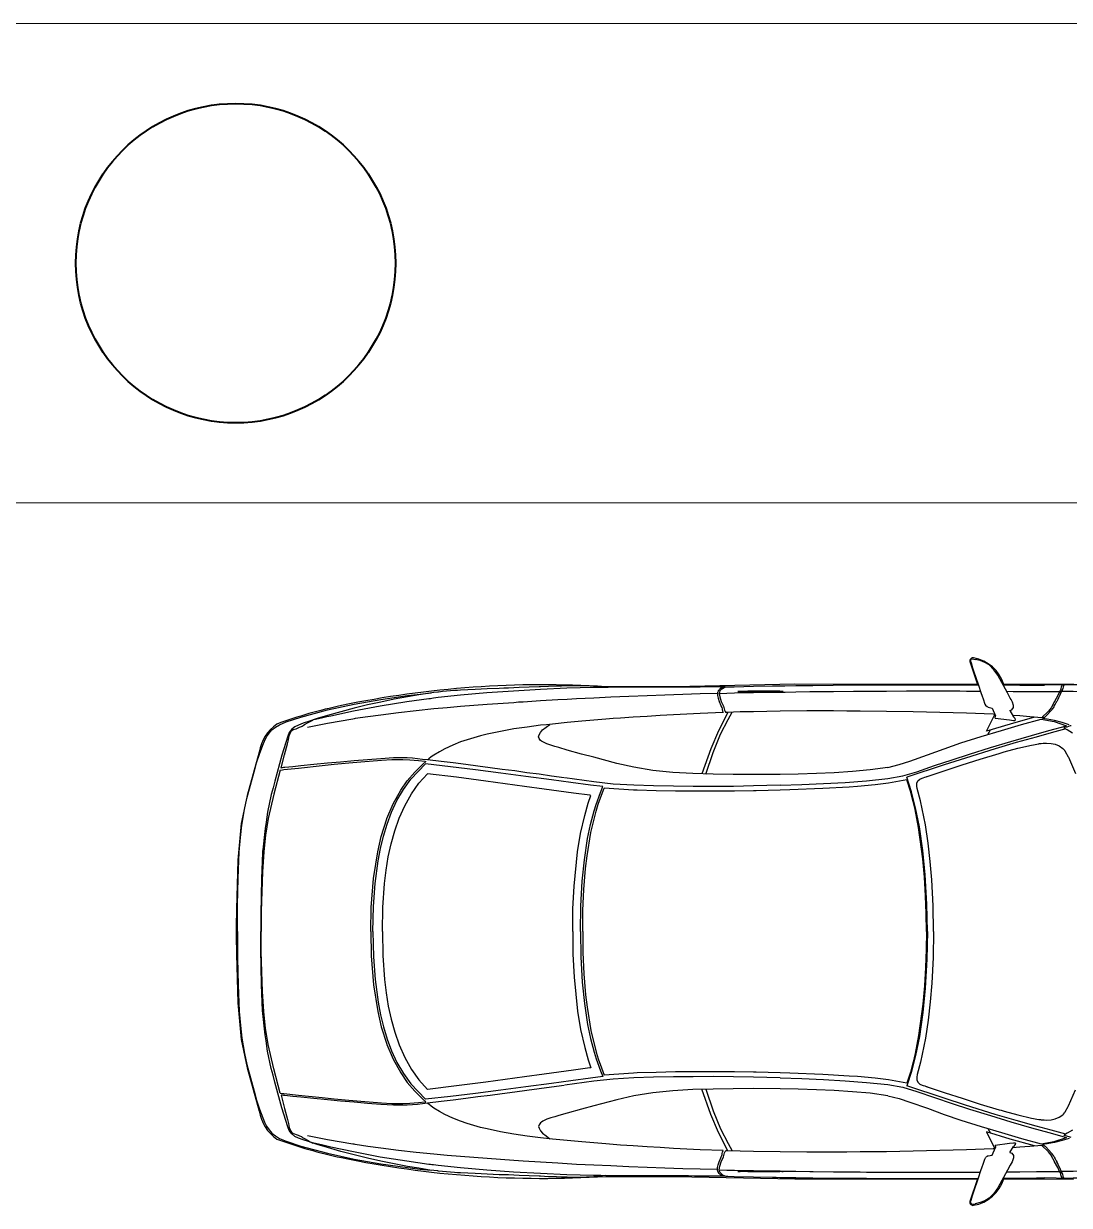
# Model space of a CAD drawing. Header units: inches. Extents: x 13 to 261, y -112 to -47.
# Drawn here: x 75.554 to 79.482, y -88.367 to -83.927 of the extents above; entities that cross this region are included whole.
import ezdxf

# ---------------------------------------------------------------- set-up
doc = ezdxf.new("R2010")
doc.units = ezdxf.units.IN
doc.header["$MEASUREMENT"] = 0
doc.layers.add('BANQUETA', color=2, linetype='Continuous', lineweight=18)
doc.layers.add('COLUMNAS', color=20, linetype='Continuous', lineweight=40)
doc.layers.add('CONTORNO', color=7, linetype='Continuous')

msp = doc.modelspace()

# ---------------------------------------------------------------- linework, layer by layer
for p, q in [((79.1175, -86.3135), (79.1285, -86.3155)), ((78.1775, -86.4255), (78.175, -86.4275)), ((79.17, -86.585), (79.2024, -86.5223)), ((79.177, -86.495), (79.1923, -86.4981)), ((79.1923, -86.4981), (79.2045, -86.5272)), ((79.2029, -86.5357), (79.2045, -86.5272)), ((79.2578, -86.5077), (79.2715, -86.531)), ((79.384, -86.5355), (79.3805, -86.5375)), ((79.175, -86.598), (79.185, -86.5805)), ((78.3955, -86.7475), (78.2955, -86.748)), ((78.3955, -86.7885), (78.2955, -86.791)), ((76.453, -87.0385), (76.453, -87.034)), ((76.453, -87.6375), (76.453, -87.642)), ((78.3955, -87.8875), (78.2955, -87.885)), ((78.3955, -87.9285), (78.2955, -87.928)), ((79.175, -88.078), (79.185, -88.0955)), ((79.17, -88.091), (79.2024, -88.1538)), ((79.1923, -88.178), (79.2045, -88.1488)), ((79.2029, -88.1403), (79.2045, -88.1488)), ((79.2578, -88.1684), (79.2715, -88.145)), ((79.384, -88.1405), (79.3805, -88.1385)), ((79.177, -88.181), (79.1923, -88.178)), ((78.1775, -88.2505), (78.175, -88.2485)), ((79.1175, -88.3625), (79.1285, -88.3605))]:
    msp.add_line(p, q)
for points in [[(79.1105, -86.3185), (79.113, -86.3145), (79.1175, -86.3135)], [(79.1105, -86.3185), (79.1105, -86.3185), (79.1105, -86.3195), (79.111, -86.322), (79.1125, -86.3285), (79.118, -86.3465), (79.1215, -86.358)], [(79.2578, -86.5077), (79.2655, -86.5055), (79.2725, -86.4965), (79.2725, -86.488), (79.268, -86.4765), (79.2665, -86.4735), (79.263, -86.4665), (79.26, -86.4605), (79.25, -86.4415), (79.2125, -86.375), (79.1985, -86.3545), (79.18, -86.336), (79.1645, -86.3265), (79.147, -86.32), (79.1285, -86.3155)], [(79.1215, -86.358), (79.14, -86.4125), (79.1495, -86.44), (79.154, -86.4535), (79.1575, -86.464)], [(76.3575, -87.338), (76.3575, -87.238), (76.3595, -87.138), (76.364, -87.038), (76.3685, -86.985), (76.374, -86.938), (76.384, -86.8795), (76.393, -86.838), (76.42, -86.738), (76.4295, -86.7045), (76.44, -86.671), (76.4525, -86.638), (76.459, -86.622), (76.467, -86.6065), (76.476, -86.593), (76.4865, -86.5805), (76.5, -86.57), (76.515, -86.561), (76.5405, -86.55), (76.5955, -86.532), (76.6955, -86.505), (76.7955, -86.483), (76.8955, -86.4655), (76.9955, -86.4515), (77.043, -86.4455), (77.0845, -86.441)], [(77.113, -86.438), (77.1115, -86.438), (77.11, -86.4385), (77.0955, -86.44), (77.0805, -86.442), (77.038, -86.4485), (76.9955, -86.4555), (76.9455, -86.465), (76.8955, -86.4755), (76.8455, -86.4865), (76.7955, -86.499), (76.7455, -86.512), (76.6955, -86.5265), (76.657, -86.538), (76.6205, -86.55), (76.6115, -86.553), (76.6045, -86.5555)], [(78.16, -86.4435), (78.0955, -86.445), (78.0305, -86.447), (77.963, -86.4495), (77.8955, -86.452), (77.8275, -86.4545), (77.76, -86.4575), (77.6955, -86.4605), (77.6305, -86.4635), (77.5955, -86.4655), (77.56, -86.4675), (77.4955, -86.4715), (77.4305, -86.4755), (77.413, -86.4765), (77.3955, -86.478), (77.2955, -86.485), (77.1955, -86.493), (77.1455, -86.497), (77.0955, -86.5015), (77.0285, -86.5085), (76.962, -86.516), (76.8955, -86.5245), (76.8475, -86.531), (76.8, -86.538), (76.7955, -86.539), (76.791, -86.5395), (76.6955, -86.556), (76.6205, -86.571)], [(78.1885, -86.4185), (78.1305, -86.419), (78.0955, -86.4195), (78.0735, -86.4195), (78.0515, -86.42), (77.9955, -86.42), (77.9455, -86.42), (77.9205, -86.42), (77.912, -86.42), (77.904, -86.42), (77.8955, -86.42), (77.868, -86.42), (77.8405, -86.42), (77.7955, -86.42), (77.75, -86.4205), (77.7225, -86.421), (77.715, -86.421), (77.706, -86.421), (77.695, -86.4215), (77.595, -86.424), (77.495, -86.4285), (77.3945, -86.4345), (77.2945, -86.441), (77.1945, -86.45), (77.1115, -86.459), (77.094, -86.4615), (77.088, -86.462), (77.0825, -86.463), (77.0765, -86.4635), (76.994, -86.475), (76.8935, -86.491), (76.793, -86.51), (76.7075, -86.5285), (76.693, -86.5315), (76.6785, -86.535), (76.6397, -86.5439)], [(77.7385, -86.421), (77.6995, -86.4165), (77.6975, -86.4165), (77.6955, -86.4165), (77.682, -86.4155), (77.6685, -86.415), (77.655, -86.4145), (77.642, -86.4145), (77.639, -86.4145), (77.6355, -86.4145), (77.6155, -86.4145), (77.5955, -86.415), (77.575, -86.4155), (77.555, -86.416), (77.525, -86.417), (77.4955, -86.4185), (77.493, -86.4185), (77.4905, -86.4185), (77.453, -86.42), (77.415, -86.4215), (77.3955, -86.4225), (77.3755, -86.4235), (77.358, -86.424), (77.3405, -86.4245), (77.2955, -86.4265), (77.273, -86.4275), (77.2505, -86.4285), (77.223, -86.43), (77.1955, -86.431), (77.1835, -86.432), (77.172, -86.4325), (77.157, -86.4335), (77.1425, -86.435), (77.1275, -86.4365), (77.113, -86.438)], [(78.166, -86.4295), (78.163, -86.4335), (78.161, -86.438), (78.1605, -86.44), (78.16, -86.4415), (78.16, -86.4425), (78.16, -86.4435)], [(78.16, -86.4435), (78.1605, -86.4515), (78.1625, -86.4615), (78.1665, -86.473), (78.173, -86.488), (78.1745, -86.492), (78.176, -86.4965)], [(78.1885, -86.4185), (78.181, -86.42), (78.174, -86.423), (78.172, -86.424), (78.1705, -86.4255), (78.168, -86.4275), (78.166, -86.4295)], [(78.175, -86.4275), (78.1695, -86.434), (78.167, -86.443), (78.169, -86.4565), (78.174, -86.473), (78.183, -86.4915), (78.187, -86.5065), (78.189, -86.5115), (78.191, -86.5145)], [(78.167, -86.443), (78.1955, -86.442), (78.2235, -86.4415), (78.2955, -86.44), (78.3675, -86.439), (78.3815, -86.4385), (78.3955, -86.4385), (78.4045, -86.438), (78.414, -86.438), (78.4545, -86.4375), (78.507, -86.4365), (78.519, -86.4365), (78.5955, -86.4355), (78.6705, -86.435), (78.6955, -86.435), (78.7205, -86.4345), (78.7955, -86.4345), (78.8705, -86.434), (78.8955, -86.434), (78.9205, -86.434), (78.9955, -86.434), (79.0705, -86.434), (79.0955, -86.4345), (79.1205, -86.4345), (79.1475, -86.4345)], [(78.1775, -86.4255), (78.181, -86.423), (78.191, -86.419), (78.1985, -86.4185)], [(78.1985, -86.4185), (78.223, -86.418), (78.295, -86.4165), (78.367, -86.415), (78.381, -86.415), (78.395, -86.4145), (78.404, -86.4145), (78.4135, -86.4145), (78.454, -86.4135), (78.5065, -86.413), (78.5185, -86.413), (78.595, -86.412), (78.67, -86.4115), (78.695, -86.411), (78.72, -86.411), (78.795, -86.4105), (78.8705, -86.4105), (78.8955, -86.4105), (78.9205, -86.4105), (78.9955, -86.4105), (79.0705, -86.4105), (79.0955, -86.4105), (79.1205, -86.4105), (79.1395, -86.411)], [(78.407, -86.4365), (78.394, -86.435), (78.2745, -86.435), (78.237, -86.4365), (78.239, -86.437), (78.2395, -86.437), (78.246, -86.437), (78.2585, -86.4375), (78.3025, -86.4375), (78.3695, -86.4375), (78.391, -86.4375), (78.4, -86.4375), (78.4025, -86.437), (78.4055, -86.437), (78.407, -86.4365)], [(79.2335, -86.4115), (79.2705, -86.4115), (79.2955, -86.412), (79.358, -86.4125), (79.3885, -86.4125)], [(79.2465, -86.435), (79.2705, -86.4355), (79.2955, -86.4355), (79.358, -86.436), (79.3955, -86.4365), (79.4195, -86.4365), (79.4445, -86.4365)], [(79.4555, -86.411), (79.454, -86.4125), (79.454, -86.4125), (79.4535, -86.4135), (79.451, -86.42), (79.45, -86.4245), (79.4495, -86.4275), (79.448, -86.4315), (79.4445, -86.437), (79.438, -86.451), (79.4265, -86.473), (79.426, -86.474), (79.4145, -86.4945), (79.413, -86.4975), (79.409, -86.504), (79.403, -86.5105), (79.399, -86.515), (79.3825, -86.53), (79.378, -86.5345)], [(79.841, -86.4165), (79.7955, -86.4155), (79.6955, -86.413), (79.5955, -86.4115), (79.4955, -86.411), (79.4775, -86.4105), (79.3885, -86.4125)], [(79.451, -86.437), (79.451, -86.4375), (79.446, -86.45), (79.4415, -86.4595), (79.438, -86.4665), (79.4345, -86.4735)], [(79.455, -86.432), (79.454, -86.433), (79.451, -86.437)], [(80.835, -86.5495), (80.7655, -86.532), (80.6955, -86.5165), (80.6455, -86.507), (80.5955, -86.499), (80.5455, -86.4915), (80.4955, -86.485), (80.3955, -86.474), (80.2955, -86.4655), (80.1955, -86.4595), (80.0955, -86.4545), (79.9955, -86.4505), (79.8955, -86.447), (79.7955, -86.444), (79.6955, -86.4415), (79.5955, -86.439), (79.4955, -86.4365), (79.4735, -86.436), (79.4525, -86.436)], [(79.457, -86.425), (79.457, -86.425), (79.455, -86.4315), (79.455, -86.432)], [(79.4605, -86.413), (79.46, -86.4135), (79.4585, -86.42), (79.457, -86.425)], [(79.4625, -86.4105), (79.4625, -86.411), (79.4615, -86.412), (79.4605, -86.413)], [(79.1575, -86.464), (79.1645, -86.483), (79.1685, -86.49)], [(79.423, -86.494), (79.425, -86.491), (79.429, -86.4845), (79.4325, -86.477), (79.4345, -86.4735)], [(78.182, -86.515), (78.0955, -86.5185), (77.9955, -86.5235), (77.9455, -86.5265), (77.8955, -86.5295), (77.844, -86.5325), (77.7955, -86.536), (77.768, -86.538), (77.7405, -86.54), (77.6955, -86.544), (77.6505, -86.5475), (77.5955, -86.553), (77.5405, -86.5585), (77.518, -86.561), (77.4955, -86.563)], [(78.1988, -86.5145), (78.164, -86.5835), (78.135, -86.651), (78.102, -86.7455)], [(78.116, -86.746), (78.144, -86.665), (78.172, -86.5965), (78.2, -86.5415), (78.2158, -86.5139)], [(78.176, -86.4965), (78.1775, -86.501), (78.178, -86.504), (78.1795, -86.5095), (78.182, -86.515)], [(78.3955, -86.51), (78.2955, -86.512), (78.2455, -86.513), (78.1955, -86.5145), (78.193, -86.5145), (78.191, -86.5145)], [(79.2023, -86.522), (79.1955, -86.5215), (79.0955, -86.5175), (78.9955, -86.515), (78.8955, -86.513), (78.7955, -86.511), (78.6955, -86.51), (78.6455, -86.5095), (78.5955, -86.509), (78.5505, -86.509), (78.4955, -86.509), (78.3955, -86.51)], [(79.177, -86.495), (79.1725, -86.4935), (79.1685, -86.49)], [(79.3514, -86.5324), (79.259, -86.5585), (79.17, -86.585)], [(79.2029, -86.5357), (79.257, -86.543), (79.2715, -86.5445), (79.2765, -86.5445), (79.2795, -86.543), (79.2785, -86.538), (79.2715, -86.531)], [(79.378, -86.5345), (79.3335, -86.531), (79.2955, -86.528), (79.2685, -86.526)], [(79.423, -86.494), (79.4175, -86.503), (79.4165, -86.5045), (79.394, -86.529), (79.392, -86.5305), (79.391, -86.531), (79.388, -86.5335)], [(76.6045, -86.5555), (76.587, -86.562), (76.573, -86.5685), (76.561, -86.5775), (76.552, -86.59), (76.5465, -86.604), (76.5245, -86.6755), (76.4975, -86.7725), (76.491, -86.798), (76.484, -86.8235), (76.4705, -86.889), (76.465, -86.927), (76.4615, -86.9505), (76.452, -87.042), (76.4475, -87.138), (76.446, -87.205), (76.445, -87.2725), (76.445, -87.338)], [(76.522, -86.7235), (76.5245, -86.713), (76.5345, -86.6735), (76.545, -86.6325), (76.5485, -86.6175), (76.552, -86.6025), (76.5575, -86.588), (76.5615, -86.5825), (76.567, -86.579), (76.572, -86.5775), (76.5775, -86.576), (76.585, -86.573), (76.5905, -86.5705), (76.5975, -86.5675), (76.6, -86.566), (76.6045, -86.5635), (76.6095, -86.56), (76.6205, -86.554), (76.6305, -86.5485), (76.6409, -86.5433)], [(77.4955, -86.563), (77.4455, -86.5695), (77.3955, -86.5765), (77.3455, -86.586), (77.2955, -86.5965), (77.2705, -86.6025), (77.2455, -86.6095), (77.2205, -86.617), (77.1955, -86.6255), (77.166, -86.6375), (77.1365, -86.651), (77.116, -86.6625), (77.0955, -86.675), (77.0855, -86.682), (77.0755, -86.6895), (77.0735, -86.691), (77.071, -86.693)], [(77.6496, -86.6709), (77.5955, -86.656), (77.564, -86.647), (77.5495, -86.6425), (77.5345, -86.638), (77.519, -86.633), (77.504, -86.6255), (77.499, -86.6225), (77.4955, -86.6195), (77.4925, -86.616), (77.49, -86.6125), (77.4885, -86.606), (77.49, -86.599), (77.4955, -86.5895), (77.5035, -86.5805), (77.5165, -86.57), (77.5305, -86.5595)], [(78.3955, -86.7885), (78.477, -86.7855), (78.558, -86.782), (78.6395, -86.7775), (78.72, -86.7715), (78.8, -86.763), (78.8565, -86.753), (78.909, -86.7375), (78.9755, -86.7145), (79.0415, -86.6925), (79.107, -86.671), (79.185, -86.6465), (79.2625, -86.6235), (79.3395, -86.601), (79.405, -86.5825), (79.4705, -86.5645)], [(78.8, -86.721), (78.8425, -86.7105), (78.883, -86.6975), (78.9485, -86.674), (79.0115, -86.651), (79.074, -86.6295), (79.1505, -86.6055), (79.227, -86.5825), (79.3025, -86.5605), (79.3755, -86.54)], [(79.468, -86.5765), (79.413, -86.5915), (79.3565, -86.607), (79.282, -86.628), (79.2035, -86.651), (79.0915, -86.686), (79.0115, -86.7115), (78.8715, -86.7585)], [(79.3755, -86.54), (79.4245, -86.549), (79.4705, -86.5645)], [(79.4815, -86.561), (79.4545, -86.5525), (79.4265, -86.5455), (79.3985, -86.54), (79.3805, -86.5375)], [(79.388, -86.5335), (79.3875, -86.5335), (79.384, -86.5355)], [(79.463, -86.5715), (79.4625, -86.572), (79.4625, -86.5725), (79.4625, -86.5735), (79.4635, -86.5745)], [(79.489, -86.5645), (79.485, -86.5655), (79.472, -86.5695), (79.463, -86.5715)], [(79.494, -86.592), (79.474, -86.58), (79.4635, -86.5745)], [(78.9105, -86.801), (78.9085, -86.7915), (78.909, -86.781), (78.9125, -86.772), (78.92, -86.765), (78.929, -86.7615), (78.929, -86.7615), (78.9325, -86.76), (78.9395, -86.758), (78.9435, -86.7565), (78.9465, -86.7555), (78.948, -86.755), (78.951, -86.754), (79.015, -86.7325), (79.079, -86.7115), (79.1465, -86.69), (79.2185, -86.6685), (79.226, -86.6665), (79.2375, -86.663), (79.288, -86.6495), (79.339, -86.6375), (79.347, -86.636), (79.3595, -86.6335), (79.3675, -86.6325), (79.3685, -86.632), (79.3705, -86.632), (79.3725, -86.6315), (79.3735, -86.6315), (79.376, -86.631), (79.3835, -86.6305), (79.3875, -86.6305), (79.3955, -86.63), (79.413, -86.631), (79.4285, -86.6345), (79.4435, -86.6405), (79.4575, -86.65), (79.46, -86.6525), (79.4635, -86.657), (79.464, -86.658), (79.465, -86.6585), (79.466, -86.6605), (79.4665, -86.661), (79.477, -86.681), (79.478, -86.683), (79.5045, -86.7435)], [(76.5175, -86.7315), (76.5265, -86.73), (76.5315, -86.7295), (76.587, -86.7235), (76.6755, -86.714), (76.72, -86.7095), (76.7755, -86.7045), (76.821, -86.7005), (76.898, -86.6945), (76.937, -86.692), (76.9775, -86.6915), (76.978, -86.6915), (77.005, -86.693), (77.0375, -86.6955), (77.0605, -86.698), (77.065, -86.6985)], [(77.071, -86.693), (77.0525, -86.691), (77.0335, -86.6885), (77.0145, -86.6865), (76.9945, -86.6855), (76.9435, -86.6855), (76.8955, -86.6885), (76.8455, -86.6925), (76.7955, -86.6965), (76.744, -86.701), (76.695, -86.7055), (76.6445, -86.7105), (76.5955, -86.7155), (76.5655, -86.7185), (76.5355, -86.7215), (76.5305, -86.722), (76.525, -86.723), (76.522, -86.7235)], [(76.8585, -87.338), (76.86, -87.247), (76.8685, -87.138), (76.884, -87.038), (76.8975, -86.9805), (76.9185, -86.9145), (76.919, -86.9135), (76.942, -86.8585), (76.9705, -86.807), (76.995, -86.7715), (77.023, -86.7385), (77.0535, -86.7085), (77.065, -86.6985)], [(76.866, -87.338), (76.868, -87.2435), (76.874, -87.1575), (76.8855, -87.0725), (76.8945, -87.0255), (76.9055, -86.9795), (76.9195, -86.934), (76.9365, -86.8895), (76.9565, -86.846), (76.9805, -86.8045), (77.0085, -86.766), (77.064, -86.708)], [(77.7295, -86.793), (77.683, -86.7875), (77.6095, -86.7775), (77.537, -86.7675), (77.441, -86.755), (77.346, -86.7425), (77.252, -86.73), (77.158, -86.7185), (77.064, -86.708)], [(77.584, -86.76), (77.5365, -86.7535), (77.491, -86.747), (77.4445, -86.741), (77.3985, -86.7345), (77.352, -86.7285), (77.306, -86.7225), (77.2605, -86.7165), (77.2145, -86.7105), (77.1675, -86.7045), (77.123, -86.6995), (77.071, -86.693)], [(78.2955, -86.748), (78.2195, -86.7475), (78.1435, -86.7465), (78.068, -86.7445), (77.9925, -86.74), (77.918, -86.7325), (77.8455, -86.7205), (77.7825, -86.706), (77.6955, -86.683), (77.6496, -86.6709)], [(76.5175, -86.7315), (76.4935, -86.822), (76.473, -86.9135), (76.463, -86.9755), (76.4565, -87.038), (76.4515, -87.113), (76.4485, -87.188), (76.4465, -87.263), (76.446, -87.338)], [(76.9015, -87.338), (76.903, -87.2475), (76.9095, -87.1575), (76.9155, -87.1075), (76.924, -87.0575), (76.9345, -87.0085), (76.948, -86.96), (76.9645, -86.9125), (76.9855, -86.865), (77.011, -86.82), (77.039, -86.781), (77.0705, -86.745)], [(77.685, -86.8265), (77.681, -86.826), (77.619, -86.8175), (77.564, -86.81), (77.509, -86.8025), (77.436, -86.7925), (77.363, -86.7825), (77.29, -86.7725), (77.18, -86.7585), (77.0705, -86.745)], [(78.8, -86.721), (78.734, -86.7305), (78.667, -86.7365), (78.599, -86.741), (78.5315, -86.744), (78.4635, -86.746), (78.3955, -86.7475)], [(78.2955, -86.791), (78.22, -86.7925), (78.145, -86.793), (78.0695, -86.7925), (77.9945, -86.792), (77.9195, -86.7905), (77.8455, -86.7885), (77.7685, -86.784), (77.6955, -86.7755), (77.5875, -86.761)], [(77.646, -87.338), (77.647, -87.243), (77.6525, -87.1485), (77.6605, -87.068), (77.6725, -86.9885), (77.683, -86.936), (77.6965, -86.8845), (77.704, -86.8605), (77.7205, -86.815), (77.7295, -86.793)], [(77.654, -87.338), (77.6545, -87.259), (77.6585, -87.1795), (77.665, -87.1005), (77.6705, -87.054), (77.6845, -86.966), (77.704, -86.8855), (77.712, -86.8595), (77.724, -86.826), (77.735, -86.799)], [(78.3955, -86.807), (78.3055, -86.8095), (78.296, -86.8095), (78.2245, -86.8105), (78.153, -86.811), (78.0815, -86.811), (78.074, -86.811), (78.002, -86.8105), (77.93, -86.809), (77.8585, -86.807), (77.8445, -86.8065), (77.735, -86.799)], [(78.871, -86.768), (78.8025, -86.781), (78.7525, -86.787), (78.6855, -86.793), (78.6545, -86.795), (78.5555, -86.8005), (78.4315, -86.8055), (78.3955, -86.807)], [(78.945, -87.338), (78.944, -87.2705), (78.9415, -87.2035), (78.9375, -87.134), (78.9315, -87.065), (78.9155, -86.947), (78.9025, -86.8795), (78.899, -86.8635), (78.8955, -86.849), (78.885, -86.81), (78.871, -86.768)], [(78.949, -87.338), (78.947, -87.2345), (78.9405, -87.125), (78.9315, -87.034), (78.9185, -86.944), (78.9045, -86.873), (78.8895, -86.8125), (78.8715, -86.7585)], [(77.6165, -87.338), (77.6175, -87.2525), (77.6215, -87.167), (77.635, -87.039), (77.646, -86.97), (77.6615, -86.902), (77.675, -86.8555), (77.685, -86.8265)], [(78.972, -87.338), (78.9705, -87.241), (78.9655, -87.144), (78.9595, -87.0745), (78.9515, -87.0055), (78.941, -86.937), (78.9225, -86.847), (78.9105, -86.801)], [(76.3575, -87.338), (76.3575, -87.438), (76.3595, -87.538), (76.364, -87.638), (76.3685, -87.691), (76.374, -87.738), (76.384, -87.7965), (76.393, -87.838), (76.42, -87.938), (76.4295, -87.9715), (76.44, -88.005), (76.4525, -88.038), (76.459, -88.054), (76.467, -88.0695), (76.476, -88.083), (76.4865, -88.0955), (76.5, -88.106), (76.515, -88.115), (76.5405, -88.126), (76.5955, -88.144), (76.6955, -88.171), (76.7955, -88.193), (76.8955, -88.2105), (76.9955, -88.2245), (77.043, -88.2305), (77.0845, -88.235)], [(76.6045, -88.1205), (76.587, -88.114), (76.573, -88.1075), (76.561, -88.0985), (76.552, -88.086), (76.5465, -88.072), (76.5245, -88.0005), (76.4975, -87.9035), (76.491, -87.878), (76.484, -87.8525), (76.4705, -87.787), (76.465, -87.749), (76.4615, -87.7255), (76.452, -87.634), (76.4475, -87.538), (76.446, -87.471), (76.445, -87.4035), (76.445, -87.338)], [(76.5175, -87.9445), (76.4935, -87.854), (76.473, -87.7625), (76.463, -87.7005), (76.4565, -87.638), (76.4515, -87.563), (76.4485, -87.488), (76.4465, -87.413), (76.446, -87.338)], [(76.8585, -87.338), (76.86, -87.429), (76.8685, -87.538), (76.884, -87.638), (76.8975, -87.6955), (76.9185, -87.7615), (76.919, -87.7625), (76.942, -87.8175), (76.9705, -87.869), (76.995, -87.9045), (77.023, -87.9375), (77.0535, -87.9675), (77.065, -87.9775)], [(76.866, -87.338), (76.868, -87.4325), (76.874, -87.5185), (76.8855, -87.6035), (76.8945, -87.6505), (76.9055, -87.6965), (76.9195, -87.742), (76.9365, -87.7865), (76.9565, -87.83), (76.9805, -87.8715), (77.0085, -87.91), (77.064, -87.968)], [(76.9015, -87.338), (76.903, -87.4285), (76.9095, -87.5185), (76.9155, -87.5685), (76.924, -87.6185), (76.9345, -87.6675), (76.948, -87.716), (76.9645, -87.7635), (76.9855, -87.811), (77.011, -87.856), (77.039, -87.895), (77.0705, -87.931)], [(77.6165, -87.338), (77.6175, -87.4235), (77.6215, -87.509), (77.635, -87.637), (77.646, -87.706), (77.6615, -87.774), (77.675, -87.8205), (77.685, -87.8495)], [(77.646, -87.338), (77.647, -87.433), (77.6525, -87.5275), (77.6605, -87.608), (77.6725, -87.6875), (77.683, -87.74), (77.6965, -87.7915), (77.704, -87.8155), (77.7205, -87.861), (77.7295, -87.883)], [(77.654, -87.338), (77.6545, -87.417), (77.6585, -87.4965), (77.665, -87.5755), (77.6705, -87.622), (77.6845, -87.71), (77.704, -87.7905), (77.712, -87.8165), (77.724, -87.85), (77.735, -87.877)], [(78.945, -87.338), (78.944, -87.4055), (78.9415, -87.4725), (78.9375, -87.542), (78.9315, -87.611), (78.9155, -87.729), (78.9025, -87.7965), (78.899, -87.8125), (78.8955, -87.827), (78.885, -87.866), (78.871, -87.908)], [(78.949, -87.338), (78.947, -87.4415), (78.9405, -87.551), (78.9315, -87.642), (78.9185, -87.732), (78.9045, -87.803), (78.8895, -87.8635), (78.8715, -87.9175)], [(78.972, -87.338), (78.9705, -87.435), (78.9655, -87.532), (78.9595, -87.6015), (78.9515, -87.6705), (78.941, -87.739), (78.9225, -87.829), (78.9105, -87.875)], [(77.685, -87.8495), (77.681, -87.85), (77.619, -87.8585), (77.564, -87.866), (77.509, -87.8735), (77.436, -87.8835), (77.363, -87.8935), (77.29, -87.9035), (77.18, -87.9175), (77.0705, -87.931)], [(77.7295, -87.883), (77.683, -87.8885), (77.6095, -87.8985), (77.537, -87.9085), (77.441, -87.921), (77.346, -87.9335), (77.252, -87.946), (77.158, -87.9575), (77.064, -87.968)], [(78.2955, -87.885), (78.22, -87.8835), (78.145, -87.883), (78.0695, -87.8835), (77.9945, -87.884), (77.9195, -87.8855), (77.8455, -87.8875), (77.7685, -87.892), (77.6955, -87.9005), (77.5875, -87.915)], [(78.3955, -87.869), (78.3055, -87.8665), (78.296, -87.8665), (78.2245, -87.8655), (78.153, -87.865), (78.0815, -87.865), (78.074, -87.865), (78.002, -87.8655), (77.93, -87.867), (77.8585, -87.869), (77.8445, -87.8695), (77.735, -87.877)], [(78.871, -87.908), (78.8025, -87.895), (78.7525, -87.889), (78.6855, -87.883), (78.6545, -87.881), (78.5555, -87.8755), (78.4315, -87.8705), (78.3955, -87.869)], [(78.3955, -87.8875), (78.477, -87.8905), (78.558, -87.894), (78.6395, -87.8985), (78.72, -87.9045), (78.8, -87.913), (78.8565, -87.923), (78.909, -87.9385), (78.9755, -87.9615), (79.0415, -87.9835), (79.107, -88.005), (79.185, -88.0295), (79.2625, -88.0525), (79.3395, -88.075), (79.405, -88.0935), (79.4705, -88.1115)], [(78.9105, -87.875), (78.9085, -87.8845), (78.909, -87.895), (78.9125, -87.904), (78.92, -87.911), (78.929, -87.9145), (78.929, -87.9145), (78.9325, -87.916), (78.9395, -87.918), (78.9435, -87.9195), (78.9465, -87.9205), (78.948, -87.921), (78.951, -87.922), (79.015, -87.9435), (79.079, -87.9645), (79.1465, -87.986), (79.2185, -88.0075), (79.226, -88.0095), (79.2375, -88.013), (79.288, -88.0265), (79.339, -88.0385), (79.347, -88.04), (79.3595, -88.0425), (79.3675, -88.0435), (79.3685, -88.044), (79.3705, -88.044), (79.3725, -88.0445), (79.3735, -88.0445), (79.376, -88.045), (79.3835, -88.0455), (79.3875, -88.0455), (79.3955, -88.046), (79.413, -88.045), (79.4285, -88.0415), (79.4435, -88.0355), (79.4575, -88.026), (79.46, -88.0235), (79.4635, -88.019), (79.464, -88.018), (79.465, -88.0175), (79.466, -88.0155), (79.4665, -88.015), (79.477, -87.995), (79.478, -87.993), (79.5045, -87.9325)], [(76.5175, -87.9445), (76.5265, -87.946), (76.5315, -87.9465), (76.587, -87.9525), (76.6755, -87.962), (76.72, -87.9665), (76.7755, -87.9715), (76.821, -87.9755), (76.898, -87.9815), (76.937, -87.984), (76.9775, -87.9845), (76.978, -87.9845), (77.005, -87.983), (77.0375, -87.9805), (77.0605, -87.978), (77.065, -87.9775)], [(76.522, -87.9525), (76.5245, -87.963), (76.5345, -88.0025), (76.545, -88.0435), (76.5485, -88.0585), (76.552, -88.0735), (76.5575, -88.088), (76.5615, -88.0935), (76.567, -88.097), (76.572, -88.0985), (76.5775, -88.1), (76.585, -88.103), (76.5905, -88.1055), (76.5975, -88.1085), (76.6, -88.11), (76.6045, -88.1125), (76.6095, -88.116), (76.6205, -88.122), (76.6305, -88.1275), (76.6409, -88.1327)], [(77.071, -87.983), (77.0525, -87.985), (77.0335, -87.9875), (77.0145, -87.9895), (76.9945, -87.9905), (76.9435, -87.9905), (76.8955, -87.9875), (76.8455, -87.9835), (76.7955, -87.9795), (76.744, -87.975), (76.695, -87.9705), (76.6445, -87.9655), (76.5955, -87.9605), (76.5655, -87.9575), (76.5355, -87.9545), (76.5305, -87.954), (76.525, -87.953), (76.522, -87.9525)], [(77.584, -87.916), (77.5365, -87.9225), (77.491, -87.929), (77.4445, -87.935), (77.3985, -87.9415), (77.352, -87.9475), (77.306, -87.9535), (77.2605, -87.9595), (77.2145, -87.9655), (77.1675, -87.9715), (77.123, -87.9765), (77.071, -87.983)], [(78.2955, -87.928), (78.2195, -87.9285), (78.1435, -87.9295), (78.068, -87.9315), (77.9925, -87.936), (77.918, -87.9435), (77.8455, -87.9555), (77.7825, -87.97), (77.6955, -87.993), (77.6496, -88.0052)], [(78.1988, -88.1615), (78.164, -88.0925), (78.135, -88.025), (78.102, -87.9305)], [(78.116, -87.93), (78.144, -88.011), (78.172, -88.0795), (78.2, -88.1345), (78.2158, -88.1621)], [(78.8, -87.955), (78.734, -87.9455), (78.667, -87.9395), (78.599, -87.935), (78.5315, -87.932), (78.4635, -87.93), (78.3955, -87.9285)], [(79.468, -88.0995), (79.413, -88.0845), (79.3565, -88.069), (79.282, -88.048), (79.2035, -88.025), (79.0915, -87.99), (79.0115, -87.9645), (78.8715, -87.9175)], [(77.4955, -88.113), (77.4455, -88.1065), (77.3955, -88.0995), (77.3455, -88.09), (77.2955, -88.0795), (77.2705, -88.0735), (77.2455, -88.0665), (77.2205, -88.059), (77.1955, -88.0505), (77.166, -88.0385), (77.1365, -88.025), (77.116, -88.0135), (77.0955, -88.001), (77.0855, -87.994), (77.0755, -87.9865), (77.0735, -87.985), (77.071, -87.983)], [(78.8, -87.955), (78.8425, -87.9655), (78.883, -87.9785), (78.9485, -88.002), (79.0115, -88.025), (79.074, -88.0465), (79.1505, -88.0705), (79.227, -88.0935), (79.3025, -88.1155), (79.3755, -88.136)], [(77.6496, -88.0052), (77.5955, -88.02), (77.564, -88.029), (77.5495, -88.0335), (77.5345, -88.038), (77.519, -88.043), (77.504, -88.0505), (77.499, -88.0535), (77.4955, -88.0565), (77.4925, -88.06), (77.49, -88.0635), (77.4885, -88.07), (77.49, -88.077), (77.4955, -88.0865), (77.5035, -88.0955), (77.5165, -88.106), (77.5305, -88.1165)], [(79.494, -88.084), (79.474, -88.096), (79.4635, -88.1015)], [(77.113, -88.238), (77.1115, -88.238), (77.11, -88.2375), (77.0955, -88.236), (77.0805, -88.234), (77.038, -88.2275), (76.9955, -88.2205), (76.9455, -88.211), (76.8955, -88.2005), (76.8455, -88.1895), (76.7955, -88.177), (76.7455, -88.164), (76.6955, -88.1495), (76.657, -88.138), (76.6205, -88.126), (76.6115, -88.123), (76.6045, -88.1205)], [(78.16, -88.2325), (78.0955, -88.231), (78.0305, -88.229), (77.963, -88.2265), (77.8955, -88.224), (77.8275, -88.2215), (77.76, -88.2185), (77.6955, -88.2155), (77.6305, -88.2125), (77.5955, -88.2105), (77.56, -88.2085), (77.4955, -88.2045), (77.4305, -88.2005), (77.413, -88.1995), (77.3955, -88.198), (77.2955, -88.191), (77.1955, -88.183), (77.1455, -88.179), (77.0955, -88.1745), (77.0285, -88.1675), (76.962, -88.16), (76.8955, -88.1515), (76.8475, -88.145), (76.8, -88.138), (76.7955, -88.137), (76.791, -88.1365), (76.6955, -88.12), (76.6205, -88.105)], [(78.182, -88.161), (78.0955, -88.1575), (77.9955, -88.1525), (77.9455, -88.1495), (77.8955, -88.1465), (77.844, -88.1435), (77.7955, -88.14), (77.768, -88.138), (77.7405, -88.136), (77.6955, -88.132), (77.6505, -88.1285), (77.5955, -88.123), (77.5405, -88.1175), (77.518, -88.115), (77.4955, -88.113)], [(79.3514, -88.1436), (79.259, -88.1175), (79.17, -88.091)], [(79.3755, -88.136), (79.4245, -88.127), (79.4705, -88.1115)], [(79.4815, -88.115), (79.4545, -88.1235), (79.4265, -88.1305), (79.3985, -88.136), (79.3805, -88.1385)], [(80.835, -88.1265), (80.7655, -88.144), (80.6955, -88.1595), (80.6455, -88.169), (80.5955, -88.177), (80.5455, -88.1845), (80.4955, -88.191), (80.3955, -88.202), (80.2955, -88.2105), (80.1955, -88.2165), (80.0955, -88.2215), (79.9955, -88.2255), (79.8955, -88.229), (79.7955, -88.232), (79.6955, -88.2345), (79.5955, -88.237), (79.4955, -88.2395), (79.4735, -88.24), (79.4525, -88.24)], [(79.463, -88.1045), (79.4625, -88.104), (79.4625, -88.1035), (79.4625, -88.1025), (79.4635, -88.1015)], [(79.489, -88.1115), (79.485, -88.1105), (79.472, -88.1065), (79.463, -88.1045)], [(78.1885, -88.2575), (78.1305, -88.257), (78.0955, -88.2565), (78.0735, -88.2565), (78.0515, -88.256), (77.9955, -88.256), (77.9455, -88.256), (77.9205, -88.256), (77.912, -88.256), (77.904, -88.256), (77.8955, -88.256), (77.868, -88.256), (77.8405, -88.256), (77.7955, -88.256), (77.75, -88.2555), (77.7225, -88.255), (77.715, -88.255), (77.706, -88.255), (77.695, -88.2545), (77.595, -88.252), (77.495, -88.2475), (77.3945, -88.2415), (77.2945, -88.235), (77.1945, -88.226), (77.1115, -88.217), (77.094, -88.2145), (77.088, -88.214), (77.0825, -88.213), (77.0765, -88.2125), (76.994, -88.201), (76.8935, -88.185), (76.793, -88.166), (76.7075, -88.1475), (76.693, -88.1445), (76.6785, -88.141), (76.6397, -88.1321)], [(78.175, -88.2485), (78.1695, -88.242), (78.167, -88.233), (78.169, -88.2195), (78.174, -88.203), (78.183, -88.1845), (78.187, -88.1695), (78.189, -88.1645), (78.191, -88.1615)], [(78.176, -88.1795), (78.1775, -88.175), (78.178, -88.172), (78.1795, -88.1665), (78.182, -88.161)], [(78.3955, -88.166), (78.2955, -88.164), (78.2455, -88.163), (78.1955, -88.1615), (78.193, -88.1615), (78.191, -88.1615)], [(79.2023, -88.154), (79.1955, -88.1545), (79.0955, -88.1585), (78.9955, -88.161), (78.8955, -88.163), (78.7955, -88.165), (78.6955, -88.166), (78.6455, -88.1665), (78.5955, -88.167), (78.5505, -88.167), (78.4955, -88.167), (78.3955, -88.166)], [(79.2578, -88.1684), (79.2655, -88.1705), (79.2725, -88.1795), (79.2725, -88.188), (79.268, -88.1995), (79.2665, -88.2025), (79.263, -88.2095), (79.26, -88.2155), (79.25, -88.2345), (79.2125, -88.301), (79.1985, -88.3215), (79.18, -88.34), (79.1645, -88.3495), (79.147, -88.356), (79.1285, -88.3605)], [(79.2029, -88.1403), (79.257, -88.133), (79.2715, -88.1315), (79.2765, -88.1315), (79.2795, -88.133), (79.2785, -88.138), (79.2715, -88.145)], [(79.378, -88.1415), (79.3335, -88.145), (79.2955, -88.148), (79.2685, -88.15)], [(79.4555, -88.265), (79.454, -88.2635), (79.454, -88.2635), (79.4535, -88.2625), (79.451, -88.256), (79.45, -88.2515), (79.4495, -88.2485), (79.448, -88.2445), (79.4445, -88.239), (79.438, -88.225), (79.4265, -88.203), (79.426, -88.202), (79.4145, -88.1815), (79.413, -88.1785), (79.409, -88.172), (79.403, -88.1655), (79.399, -88.161), (79.3825, -88.146), (79.378, -88.1415)], [(79.388, -88.1425), (79.3875, -88.1425), (79.384, -88.1405)], [(79.423, -88.182), (79.4175, -88.173), (79.4165, -88.1715), (79.394, -88.147), (79.392, -88.1455), (79.391, -88.145), (79.388, -88.1425)], [(78.16, -88.2325), (78.1605, -88.2245), (78.1625, -88.2145), (78.1665, -88.203), (78.173, -88.188), (78.1745, -88.184), (78.176, -88.1795)], [(79.1215, -88.318), (79.14, -88.2635), (79.1495, -88.236), (79.154, -88.2225), (79.1575, -88.212)], [(79.1575, -88.212), (79.1645, -88.193), (79.1685, -88.186)], [(79.177, -88.181), (79.1725, -88.1825), (79.1685, -88.186)], [(79.423, -88.182), (79.425, -88.185), (79.429, -88.1915), (79.4325, -88.199), (79.4345, -88.2025)], [(79.451, -88.239), (79.451, -88.2385), (79.446, -88.226), (79.4415, -88.2165), (79.438, -88.2095), (79.4345, -88.2025)], [(77.7385, -88.255), (77.6995, -88.2595), (77.6975, -88.2595), (77.6955, -88.2595), (77.682, -88.2605), (77.6685, -88.261), (77.655, -88.2615), (77.642, -88.2615), (77.639, -88.2615), (77.6355, -88.2615), (77.6155, -88.2615), (77.5955, -88.261), (77.575, -88.2605), (77.555, -88.26), (77.525, -88.259), (77.4955, -88.2575), (77.493, -88.2575), (77.4905, -88.2575), (77.453, -88.256), (77.415, -88.2545), (77.3955, -88.2535), (77.3755, -88.2525), (77.358, -88.252), (77.3405, -88.2515), (77.2955, -88.2495), (77.273, -88.2485), (77.2505, -88.2475), (77.223, -88.246), (77.1955, -88.245), (77.1835, -88.244), (77.172, -88.2435), (77.157, -88.2425), (77.1425, -88.241), (77.1275, -88.2395), (77.113, -88.238)], [(78.166, -88.2465), (78.163, -88.2425), (78.161, -88.238), (78.1605, -88.236), (78.16, -88.2345), (78.16, -88.2335), (78.16, -88.2325)], [(78.1885, -88.2575), (78.181, -88.256), (78.174, -88.253), (78.172, -88.252), (78.1705, -88.2505), (78.168, -88.2485), (78.166, -88.2465)], [(78.167, -88.233), (78.1955, -88.234), (78.2235, -88.2345), (78.2955, -88.236), (78.3675, -88.237), (78.3815, -88.2375), (78.3955, -88.2375), (78.4045, -88.238), (78.414, -88.238), (78.4545, -88.2385), (78.507, -88.2395), (78.519, -88.2395), (78.5955, -88.2405), (78.6705, -88.241), (78.6955, -88.241), (78.7205, -88.2415), (78.7955, -88.2415), (78.8705, -88.242), (78.8955, -88.242), (78.9205, -88.242), (78.9955, -88.242), (79.0705, -88.242), (79.0955, -88.2415), (79.1205, -88.2415), (79.1475, -88.2415)], [(78.1775, -88.2505), (78.181, -88.253), (78.191, -88.257), (78.1985, -88.2575)], [(78.1985, -88.2575), (78.223, -88.258), (78.295, -88.2595), (78.367, -88.261), (78.381, -88.261), (78.395, -88.2615), (78.404, -88.2615), (78.4135, -88.2615), (78.454, -88.2625), (78.5065, -88.263), (78.5185, -88.263), (78.595, -88.264), (78.67, -88.2645), (78.695, -88.265), (78.72, -88.265), (78.795, -88.2655), (78.8705, -88.2655), (78.8955, -88.2655), (78.9205, -88.2655), (78.9955, -88.2655), (79.0705, -88.2655), (79.0955, -88.2655), (79.1205, -88.2655), (79.1395, -88.265)], [(78.407, -88.2395), (78.394, -88.241), (78.2745, -88.241), (78.237, -88.2395), (78.239, -88.239), (78.2395, -88.239), (78.246, -88.239), (78.2585, -88.2385), (78.3025, -88.2385), (78.3695, -88.2385), (78.391, -88.2385), (78.4, -88.2385), (78.4025, -88.239), (78.4055, -88.239), (78.407, -88.2395)], [(79.2335, -88.2645), (79.2705, -88.2645), (79.2955, -88.264), (79.358, -88.2635), (79.3885, -88.2635)], [(79.2465, -88.241), (79.2705, -88.2405), (79.2955, -88.2405), (79.358, -88.24), (79.3955, -88.2395), (79.4195, -88.2395), (79.4445, -88.2395)], [(79.841, -88.2595), (79.7955, -88.2605), (79.6955, -88.263), (79.5955, -88.2645), (79.4955, -88.265), (79.4775, -88.2655), (79.3885, -88.2635)], [(79.455, -88.244), (79.454, -88.243), (79.451, -88.239)], [(79.457, -88.251), (79.457, -88.251), (79.455, -88.2445), (79.455, -88.244)], [(79.4605, -88.263), (79.46, -88.2625), (79.4585, -88.256), (79.457, -88.251)], [(79.4625, -88.2655), (79.4625, -88.265), (79.4615, -88.264), (79.4605, -88.263)], [(79.1105, -88.3575), (79.1105, -88.3575), (79.1105, -88.3565), (79.111, -88.354), (79.1125, -88.3475), (79.118, -88.3295), (79.1215, -88.318)], [(79.1105, -88.3575), (79.113, -88.3615), (79.1175, -88.3625)]]:
    msp.add_lwpolyline(points)
at = {"layer": 'BANQUETA'}
for p, q in [((67.2507, -83.9268), (85.4507, -83.9268)), ((35.8507, -85.7268), (86.7507, -85.7268))]:
    msp.add_line(p, q, dxfattribs=at)
at = {"layer": 'COLUMNAS'}
msp.add_circle((76.3507, -84.8268), 0.6, dxfattribs=at)
at = {"layer": 'CONTORNO'}
for points in [[(79.4969, -86.4081), (79.2356, -86.4092, 0.281049), (79.1223, -86.3096, 0.503215), (79.1074, -86.3238), (79.1366, -86.4091), (78.4506, -86.4086), (78.0003, -86.4184), (77.7411, -86.4184, 0.067688), (76.7477, -86.489, 0.036365), (76.5055, -86.5583, 0.205745), (76.4394, -86.6639), (76.3934, -86.8262), (76.3714, -86.9323), (76.3582, -87.0697), (76.3536, -87.2537), (76.3525, -87.388)], [(76.3525, -87.288), (76.3536, -87.4223), (76.3582, -87.6063), (76.3714, -87.7437), (76.3934, -87.8498), (76.4394, -88.0122, 0.205745), (76.5055, -88.1177, 0.036365), (76.7477, -88.1871, 0.067688), (77.7411, -88.2577), (78.0003, -88.2576), (78.4506, -88.2674), (79.1366, -88.267), (79.1074, -88.3523, 0.503215), (79.1223, -88.3665, 0.281049), (79.2356, -88.2669), (79.4969, -88.268)]]:
    msp.add_lwpolyline(points, format="xyb", dxfattribs=at)

doc.saveas('drawing.dxf')
